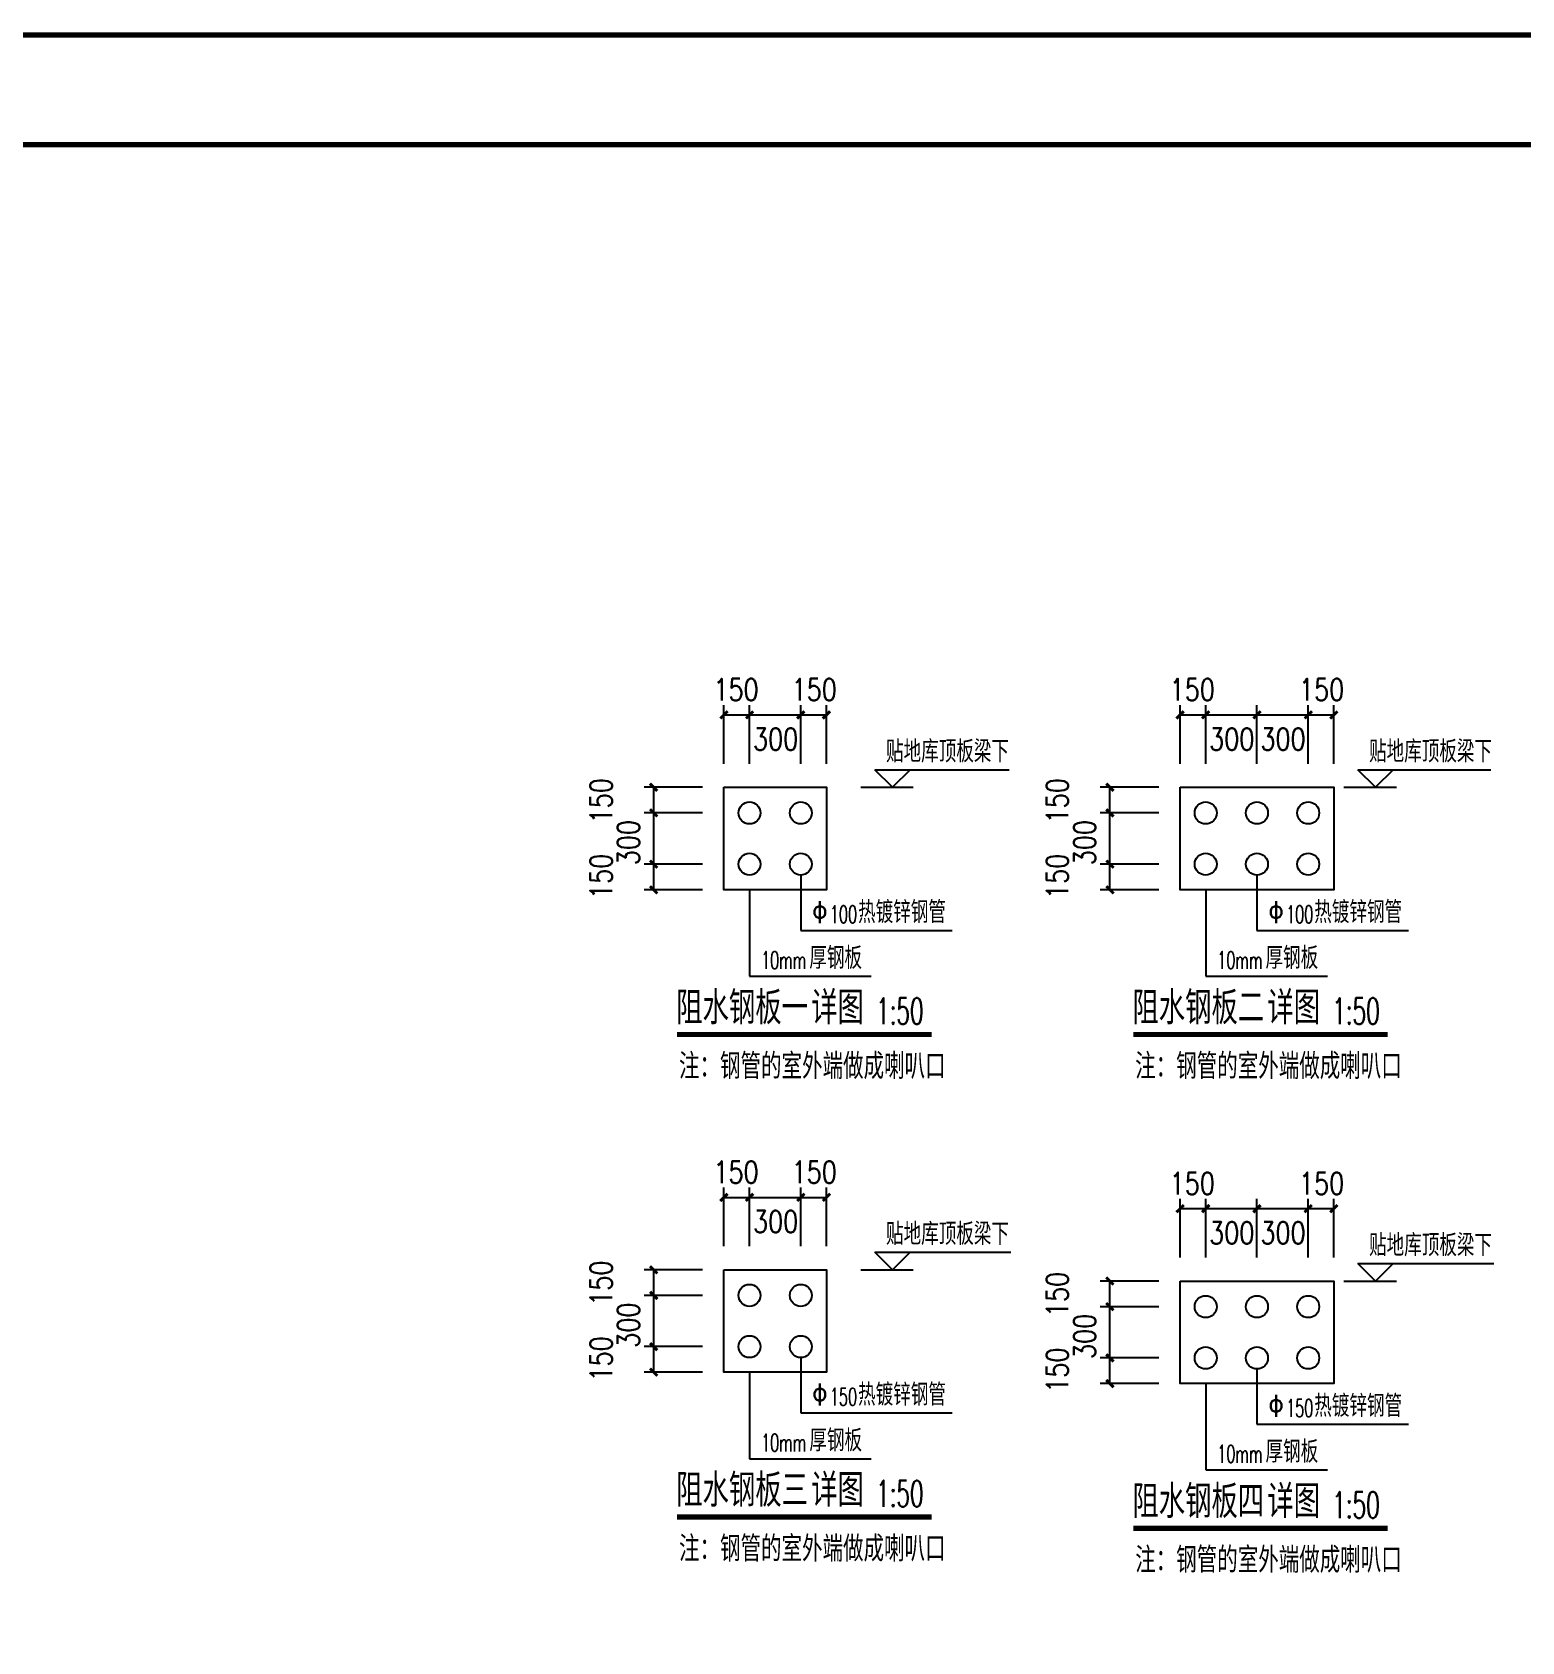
# Model space of a CAD drawing. Extents: x -1396510 to 1250330, y -1892470 to 1623980.
# Drawn here: x -313924 to -293584, y -1279090 to -1257102 of the extents above; entities that cross this region are included whole.
import ezdxf
from ezdxf.enums import TextEntityAlignment as Align

# ---------------------------------------------------------------- set-up
doc = ezdxf.new("R2010")
doc.units = 0
doc.header["$LTSCALE"] = 1000
doc.header["$MEASUREMENT"] = 0
doc.layers.get('Defpoints').update_dxf_attribs({"color": 210})
for name, color, linetype in [('0-cxFrame', 155, 'Continuous'), ('TEL_DIM', 3, 'Continuous'), ('TEL_SYMB', 3, 'Continuous'), ('TEL_TEXT', 7, 'Continuous')]:
    doc.layers.add(name, color=color, linetype=linetype)
doc.layers.add('0-cxText', color=131, linetype='Continuous', lineweight=25)
doc.styles.add('_TEL_DIM', font='SIMPLEX', dxfattribs={"width": 0.8, "height": 3.5, "bigfont": 'HZTXT'})
doc.styles.add('cx_tuming', font='simhei.ttf')
doc.styles.add('cx_tuqian1', font='')
doc.styles.add('DIM_FONT_T3', font='SIMPLEX.shx', dxfattribs={"width": 0.8})
doc.styles.add('黑体', font='simhei.ttf', dxfattribs={"height": 12})
doc.styles.get('cx_tuqian1').set_extended_font_data('SimSun')
doc.dimstyles.new('DIMN$TCH&&100', dxfattribs={"dimtxt": 300, "dimasz": 100, "dimexe": 250, "dimexo": 300, "dimgap": 150, "dimtad": 1, "dimdec": 0, "dimzin": 0, "dimdsep": 46, "dimtxsty": 'DIM_FONT_T3', "dimblk": 'ARCHTICK', "dimcen": 0.09, "dimclrt": 7, "dimazin": 2, "dimtfac": 1, "dimtdec": 0, "dimtix": 1, "dimtmove": 2, "dimatfit": 3, "dimfxl": 0, "dimtolj": 1, "dimtzin": 0, "dimarcsym": 0})

# ---------------------------------------------------------------- blocks, each defined once
blk = doc.blocks.new('_ArchTick')
at = {"color": 0, "linetype": 'ByBlock', "const_width": 0.4}
blk.add_lwpolyline([(-0.5, -0.5), (0.5, 0.5)], dxfattribs=at)
blk = doc.blocks.new('*D450')
at = {"layer": 'Defpoints', "color": 0, "transparency": 16777216}
for p in [(-299245, -1275212), (-299208, -1275212), (-299245, -1275562)]:
    blk.add_point(p, dxfattribs=at)
at = {"layer": 'TEL_DIM', "color": 0, "lineweight": -2, "transparency": 16777216}
for p, q in [((-299208, -1275562), (-299208, -1275212)), ((-298945, -1275212), (-298958, -1275212)), ((-298945, -1275562), (-298958, -1275562))]:
    blk.add_line(p, q, dxfattribs=at)
at = {"layer": 'TEL_DIM', "color": 0, "lineweight": -2, "transparency": 16777216, "xscale": 100, "yscale": 100, "zscale": 100}
for p, rotation in [((-299208, -1275212), 90), ((-299208, -1275562), 270)]:
    blk.add_blockref('_ArchTick', p, dxfattribs=dict(at, rotation=rotation))
at = {"layer": 'TEL_DIM', "color": 7, "transparency": 16777216, "insert": (-299926, -1275379), "char_height": 300, "attachment_point": 5, "rotation": 90, "style": 'DIM_FONT_T3'}
blk.add_mtext('\\A1;150', dxfattribs=at)
blk = doc.blocks.new('*D451')
at = {"layer": 'Defpoints', "color": 0, "transparency": 16777216}
for p in [(-296500, -1273135), (-296150, -1273135), (-296150, -1273173)]:
    blk.add_point(p, dxfattribs=at)
at = {"layer": 'TEL_DIM', "color": 0, "lineweight": -2, "transparency": 16777216}
for p, q in [((-296500, -1273173), (-296150, -1273173)), ((-296500, -1273435), (-296500, -1273423)), ((-296150, -1273435), (-296150, -1273423))]:
    blk.add_line(p, q, dxfattribs=at)
at = {"layer": 'TEL_DIM', "color": 0, "lineweight": -2, "transparency": 16777216, "xscale": 100, "yscale": 100, "zscale": 100, "rotation": 180}
blk.add_blockref('_ArchTick', (-296500, -1273173), dxfattribs=at)
at = {"layer": 'TEL_DIM', "color": 0, "lineweight": -2, "transparency": 16777216, "xscale": 100, "yscale": 100, "zscale": 100}
blk.add_blockref('_ArchTick', (-296150, -1273173), dxfattribs=at)
at = {"layer": 'TEL_DIM', "color": 7, "transparency": 16777216, "insert": (-296317, -1272828), "char_height": 300, "attachment_point": 5, "style": 'DIM_FONT_T3'}
blk.add_mtext('\\A1;150', dxfattribs=at)
blk = doc.blocks.new('*D452')
at = {"layer": 'Defpoints', "color": 0, "transparency": 16777216}
for p in [(-299245, -1274162), (-299208, -1274162), (-299245, -1274512)]:
    blk.add_point(p, dxfattribs=at)
at = {"layer": 'TEL_DIM', "color": 0, "lineweight": -2, "transparency": 16777216}
for p, q in [((-299208, -1274512), (-299208, -1274162)), ((-298945, -1274162), (-298958, -1274162)), ((-298945, -1274512), (-298958, -1274512))]:
    blk.add_line(p, q, dxfattribs=at)
at = {"layer": 'TEL_DIM', "color": 0, "lineweight": -2, "transparency": 16777216, "xscale": 100, "yscale": 100, "zscale": 100}
for p, rotation in [((-299208, -1274162), 90), ((-299208, -1274512), 270)]:
    blk.add_blockref('_ArchTick', p, dxfattribs=dict(at, rotation=rotation))
at = {"layer": 'TEL_DIM', "color": 7, "transparency": 16777216, "insert": (-299926, -1274345), "char_height": 300, "attachment_point": 5, "rotation": 90, "style": 'DIM_FONT_T3'}
blk.add_mtext('\\A1;150', dxfattribs=at)
blk = doc.blocks.new('*D453')
at = {"layer": 'Defpoints', "color": 0, "transparency": 16777216}
for p in [(-299245, -1274512), (-299208, -1274512), (-299245, -1275212)]:
    blk.add_point(p, dxfattribs=at)
at = {"layer": 'TEL_DIM', "color": 0, "lineweight": -2, "transparency": 16777216}
for p, q in [((-299208, -1275212), (-299208, -1274512)), ((-298945, -1274512), (-298958, -1274512)), ((-298945, -1275212), (-298958, -1275212))]:
    blk.add_line(p, q, dxfattribs=at)
at = {"layer": 'TEL_DIM', "color": 0, "lineweight": -2, "transparency": 16777216, "xscale": 100, "yscale": 100, "zscale": 100}
for p, rotation in [((-299208, -1274512), 90), ((-299208, -1275212), 270)]:
    blk.add_blockref('_ArchTick', p, dxfattribs=dict(at, rotation=rotation))
at = {"layer": 'TEL_DIM', "color": 7, "transparency": 16777216, "insert": (-299553, -1274918), "char_height": 300, "attachment_point": 5, "rotation": 90, "style": 'DIM_FONT_T3'}
blk.add_mtext('\\A1;300', dxfattribs=at)
blk = doc.blocks.new('*D454')
at = {"layer": 'Defpoints', "color": 0, "transparency": 16777216}
for p in [(-297900, -1273135), (-297200, -1273135), (-297200, -1273173)]:
    blk.add_point(p, dxfattribs=at)
at = {"layer": 'TEL_DIM', "color": 0, "lineweight": -2, "transparency": 16777216}
for p, q in [((-297900, -1273173), (-297200, -1273173)), ((-297900, -1273435), (-297900, -1273423)), ((-297200, -1273435), (-297200, -1273423))]:
    blk.add_line(p, q, dxfattribs=at)
at = {"layer": 'TEL_DIM', "color": 0, "lineweight": -2, "transparency": 16777216, "xscale": 100, "yscale": 100, "zscale": 100, "rotation": 180}
blk.add_blockref('_ArchTick', (-297900, -1273173), dxfattribs=at)
at = {"layer": 'TEL_DIM', "color": 0, "lineweight": -2, "transparency": 16777216, "xscale": 100, "yscale": 100, "zscale": 100}
blk.add_blockref('_ArchTick', (-297200, -1273173), dxfattribs=at)
at = {"layer": 'TEL_DIM', "color": 7, "transparency": 16777216, "insert": (-297544, -1273504), "char_height": 300, "attachment_point": 5, "style": 'DIM_FONT_T3'}
blk.add_mtext('\\A1;300', dxfattribs=at)
blk = doc.blocks.new('*D455')
at = {"layer": 'Defpoints', "color": 0, "transparency": 16777216}
for p in [(-298250, -1273135), (-297900, -1273135), (-297900, -1273173)]:
    blk.add_point(p, dxfattribs=at)
at = {"layer": 'TEL_DIM', "color": 0, "lineweight": -2, "transparency": 16777216}
for p, q in [((-298250, -1273173), (-297900, -1273173)), ((-298250, -1273435), (-298250, -1273423)), ((-297900, -1273435), (-297900, -1273423))]:
    blk.add_line(p, q, dxfattribs=at)
at = {"layer": 'TEL_DIM', "color": 0, "lineweight": -2, "transparency": 16777216, "xscale": 100, "yscale": 100, "zscale": 100, "rotation": 180}
blk.add_blockref('_ArchTick', (-298250, -1273173), dxfattribs=at)
at = {"layer": 'TEL_DIM', "color": 0, "lineweight": -2, "transparency": 16777216, "xscale": 100, "yscale": 100, "zscale": 100}
blk.add_blockref('_ArchTick', (-297900, -1273173), dxfattribs=at)
at = {"layer": 'TEL_DIM', "color": 7, "transparency": 16777216, "insert": (-298083, -1272828), "char_height": 300, "attachment_point": 5, "style": 'DIM_FONT_T3'}
blk.add_mtext('\\A1;150', dxfattribs=at)
blk = doc.blocks.new('*D456')
at = {"layer": 'Defpoints', "color": 0, "transparency": 16777216}
for p in [(-297200, -1273135), (-296500, -1273135), (-296500, -1273173)]:
    blk.add_point(p, dxfattribs=at)
at = {"layer": 'TEL_DIM', "color": 0, "lineweight": -2, "transparency": 16777216}
for p, q in [((-297200, -1273173), (-296500, -1273173)), ((-297200, -1273435), (-297200, -1273423)), ((-296500, -1273435), (-296500, -1273423))]:
    blk.add_line(p, q, dxfattribs=at)
at = {"layer": 'TEL_DIM', "color": 0, "lineweight": -2, "transparency": 16777216, "xscale": 100, "yscale": 100, "zscale": 100, "rotation": 180}
blk.add_blockref('_ArchTick', (-297200, -1273173), dxfattribs=at)
at = {"layer": 'TEL_DIM', "color": 0, "lineweight": -2, "transparency": 16777216, "xscale": 100, "yscale": 100, "zscale": 100}
blk.add_blockref('_ArchTick', (-296500, -1273173), dxfattribs=at)
at = {"layer": 'TEL_DIM', "color": 7, "transparency": 16777216, "insert": (-296844, -1273504), "char_height": 300, "attachment_point": 5, "style": 'DIM_FONT_T3'}
blk.add_mtext('\\A1;300', dxfattribs=at)
blk = doc.blocks.new('*D457')
at = {"layer": 'Defpoints', "color": 0, "transparency": 16777216}
for p in [(-299245, -1268467), (-299208, -1268467), (-299245, -1268817)]:
    blk.add_point(p, dxfattribs=at)
at = {"layer": 'TEL_DIM', "color": 0, "lineweight": -2, "transparency": 16777216}
for p, q in [((-299208, -1268817), (-299208, -1268467)), ((-298945, -1268467), (-298958, -1268467)), ((-298945, -1268817), (-298958, -1268817))]:
    blk.add_line(p, q, dxfattribs=at)
at = {"layer": 'TEL_DIM', "color": 0, "lineweight": -2, "transparency": 16777216, "xscale": 100, "yscale": 100, "zscale": 100}
for p, rotation in [((-299208, -1268467), 90), ((-299208, -1268817), 270)]:
    blk.add_blockref('_ArchTick', p, dxfattribs=dict(at, rotation=rotation))
at = {"layer": 'TEL_DIM', "color": 7, "transparency": 16777216, "insert": (-299926, -1268634), "char_height": 300, "attachment_point": 5, "rotation": 90, "style": 'DIM_FONT_T3'}
blk.add_mtext('\\A1;150', dxfattribs=at)
blk = doc.blocks.new('*D458')
at = {"layer": 'Defpoints', "color": 0, "transparency": 16777216}
for p in [(-296500, -1266391), (-296150, -1266391), (-296150, -1266428)]:
    blk.add_point(p, dxfattribs=at)
at = {"layer": 'TEL_DIM', "color": 0, "lineweight": -2, "transparency": 16777216}
for p, q in [((-296500, -1266428), (-296150, -1266428)), ((-296500, -1266691), (-296500, -1266678)), ((-296150, -1266691), (-296150, -1266678))]:
    blk.add_line(p, q, dxfattribs=at)
at = {"layer": 'TEL_DIM', "color": 0, "lineweight": -2, "transparency": 16777216, "xscale": 100, "yscale": 100, "zscale": 100, "rotation": 180}
blk.add_blockref('_ArchTick', (-296500, -1266428), dxfattribs=at)
at = {"layer": 'TEL_DIM', "color": 0, "lineweight": -2, "transparency": 16777216, "xscale": 100, "yscale": 100, "zscale": 100}
blk.add_blockref('_ArchTick', (-296150, -1266428), dxfattribs=at)
at = {"layer": 'TEL_DIM', "color": 7, "transparency": 16777216, "insert": (-296317, -1266083), "char_height": 300, "attachment_point": 5, "style": 'DIM_FONT_T3'}
blk.add_mtext('\\A1;150', dxfattribs=at)
blk = doc.blocks.new('*D459')
at = {"layer": 'Defpoints', "color": 0, "transparency": 16777216}
for p in [(-299245, -1267417), (-299208, -1267417), (-299245, -1267767)]:
    blk.add_point(p, dxfattribs=at)
at = {"layer": 'TEL_DIM', "color": 0, "lineweight": -2, "transparency": 16777216}
for p, q in [((-299208, -1267767), (-299208, -1267417)), ((-298945, -1267417), (-298958, -1267417)), ((-298945, -1267767), (-298958, -1267767))]:
    blk.add_line(p, q, dxfattribs=at)
at = {"layer": 'TEL_DIM', "color": 0, "lineweight": -2, "transparency": 16777216, "xscale": 100, "yscale": 100, "zscale": 100}
for p, rotation in [((-299208, -1267417), 90), ((-299208, -1267767), 270)]:
    blk.add_blockref('_ArchTick', p, dxfattribs=dict(at, rotation=rotation))
at = {"layer": 'TEL_DIM', "color": 7, "transparency": 16777216, "insert": (-299926, -1267601), "char_height": 300, "attachment_point": 5, "rotation": 90, "style": 'DIM_FONT_T3'}
blk.add_mtext('\\A1;150', dxfattribs=at)
blk = doc.blocks.new('*D460')
at = {"layer": 'Defpoints', "color": 0, "transparency": 16777216}
for p in [(-299245, -1267767), (-299208, -1267767), (-299245, -1268467)]:
    blk.add_point(p, dxfattribs=at)
at = {"layer": 'TEL_DIM', "color": 0, "lineweight": -2, "transparency": 16777216}
for p, q in [((-299208, -1268467), (-299208, -1267767)), ((-298945, -1267767), (-298958, -1267767)), ((-298945, -1268467), (-298958, -1268467))]:
    blk.add_line(p, q, dxfattribs=at)
at = {"layer": 'TEL_DIM', "color": 0, "lineweight": -2, "transparency": 16777216, "xscale": 100, "yscale": 100, "zscale": 100}
for p, rotation in [((-299208, -1267767), 90), ((-299208, -1268467), 270)]:
    blk.add_blockref('_ArchTick', p, dxfattribs=dict(at, rotation=rotation))
at = {"layer": 'TEL_DIM', "color": 7, "transparency": 16777216, "insert": (-299553, -1268173), "char_height": 300, "attachment_point": 5, "rotation": 90, "style": 'DIM_FONT_T3'}
blk.add_mtext('\\A1;300', dxfattribs=at)
blk = doc.blocks.new('*D461')
at = {"layer": 'Defpoints', "color": 0, "transparency": 16777216}
for p in [(-297900, -1266391), (-297200, -1266391), (-297200, -1266428)]:
    blk.add_point(p, dxfattribs=at)
at = {"layer": 'TEL_DIM', "color": 0, "lineweight": -2, "transparency": 16777216}
for p, q in [((-297900, -1266428), (-297200, -1266428)), ((-297900, -1266691), (-297900, -1266678)), ((-297200, -1266691), (-297200, -1266678))]:
    blk.add_line(p, q, dxfattribs=at)
at = {"layer": 'TEL_DIM', "color": 0, "lineweight": -2, "transparency": 16777216, "xscale": 100, "yscale": 100, "zscale": 100, "rotation": 180}
blk.add_blockref('_ArchTick', (-297900, -1266428), dxfattribs=at)
at = {"layer": 'TEL_DIM', "color": 0, "lineweight": -2, "transparency": 16777216, "xscale": 100, "yscale": 100, "zscale": 100}
blk.add_blockref('_ArchTick', (-297200, -1266428), dxfattribs=at)
at = {"layer": 'TEL_DIM', "color": 7, "transparency": 16777216, "insert": (-297544, -1266759), "char_height": 300, "attachment_point": 5, "style": 'DIM_FONT_T3'}
blk.add_mtext('\\A1;300', dxfattribs=at)
blk = doc.blocks.new('*D462')
at = {"layer": 'Defpoints', "color": 0, "transparency": 16777216}
for p in [(-298250, -1266391), (-297900, -1266391), (-297900, -1266428)]:
    blk.add_point(p, dxfattribs=at)
at = {"layer": 'TEL_DIM', "color": 0, "lineweight": -2, "transparency": 16777216}
for p, q in [((-298250, -1266428), (-297900, -1266428)), ((-298250, -1266691), (-298250, -1266678)), ((-297900, -1266691), (-297900, -1266678))]:
    blk.add_line(p, q, dxfattribs=at)
at = {"layer": 'TEL_DIM', "color": 0, "lineweight": -2, "transparency": 16777216, "xscale": 100, "yscale": 100, "zscale": 100, "rotation": 180}
blk.add_blockref('_ArchTick', (-298250, -1266428), dxfattribs=at)
at = {"layer": 'TEL_DIM', "color": 0, "lineweight": -2, "transparency": 16777216, "xscale": 100, "yscale": 100, "zscale": 100}
blk.add_blockref('_ArchTick', (-297900, -1266428), dxfattribs=at)
at = {"layer": 'TEL_DIM', "color": 7, "transparency": 16777216, "insert": (-298083, -1266083), "char_height": 300, "attachment_point": 5, "style": 'DIM_FONT_T3'}
blk.add_mtext('\\A1;150', dxfattribs=at)
blk = doc.blocks.new('*D463')
at = {"layer": 'Defpoints', "color": 0, "transparency": 16777216}
for p in [(-297200, -1266391), (-296500, -1266391), (-296500, -1266428)]:
    blk.add_point(p, dxfattribs=at)
at = {"layer": 'TEL_DIM', "color": 0, "lineweight": -2, "transparency": 16777216}
for p, q in [((-297200, -1266428), (-296500, -1266428)), ((-297200, -1266691), (-297200, -1266678)), ((-296500, -1266691), (-296500, -1266678))]:
    blk.add_line(p, q, dxfattribs=at)
at = {"layer": 'TEL_DIM', "color": 0, "lineweight": -2, "transparency": 16777216, "xscale": 100, "yscale": 100, "zscale": 100, "rotation": 180}
blk.add_blockref('_ArchTick', (-297200, -1266428), dxfattribs=at)
at = {"layer": 'TEL_DIM', "color": 0, "lineweight": -2, "transparency": 16777216, "xscale": 100, "yscale": 100, "zscale": 100}
blk.add_blockref('_ArchTick', (-296500, -1266428), dxfattribs=at)
at = {"layer": 'TEL_DIM', "color": 7, "transparency": 16777216, "insert": (-296844, -1266759), "char_height": 300, "attachment_point": 5, "style": 'DIM_FONT_T3'}
blk.add_mtext('\\A1;300', dxfattribs=at)
blk = doc.blocks.new('*D464')
at = {"layer": 'Defpoints', "color": 0, "transparency": 16777216}
for p in [(-305475, -1275058), (-305438, -1275058), (-305475, -1275408)]:
    blk.add_point(p, dxfattribs=at)
at = {"layer": 'TEL_DIM', "color": 0, "lineweight": -2, "transparency": 16777216}
for p, q in [((-305438, -1275408), (-305438, -1275058)), ((-305175, -1275058), (-305188, -1275058)), ((-305175, -1275408), (-305188, -1275408))]:
    blk.add_line(p, q, dxfattribs=at)
at = {"layer": 'TEL_DIM', "color": 0, "lineweight": -2, "transparency": 16777216, "xscale": 100, "yscale": 100, "zscale": 100}
for p, rotation in [((-305438, -1275058), 90), ((-305438, -1275408), 270)]:
    blk.add_blockref('_ArchTick', p, dxfattribs=dict(at, rotation=rotation))
at = {"layer": 'TEL_DIM', "color": 7, "transparency": 16777216, "insert": (-306156, -1275225), "char_height": 300, "attachment_point": 5, "rotation": 90, "style": 'DIM_FONT_T3'}
blk.add_mtext('\\A1;150', dxfattribs=at)
blk = doc.blocks.new('*D465')
at = {"layer": 'Defpoints', "color": 0, "transparency": 16777216}
for p in [(-303429, -1272982), (-303079, -1272982), (-303079, -1273019)]:
    blk.add_point(p, dxfattribs=at)
at = {"layer": 'TEL_DIM', "color": 0, "lineweight": -2, "transparency": 16777216}
for p, q in [((-303429, -1273019), (-303079, -1273019)), ((-303429, -1273282), (-303429, -1273269)), ((-303079, -1273282), (-303079, -1273269))]:
    blk.add_line(p, q, dxfattribs=at)
at = {"layer": 'TEL_DIM', "color": 0, "lineweight": -2, "transparency": 16777216, "xscale": 100, "yscale": 100, "zscale": 100, "rotation": 180}
blk.add_blockref('_ArchTick', (-303429, -1273019), dxfattribs=at)
at = {"layer": 'TEL_DIM', "color": 0, "lineweight": -2, "transparency": 16777216, "xscale": 100, "yscale": 100, "zscale": 100}
blk.add_blockref('_ArchTick', (-303079, -1273019), dxfattribs=at)
at = {"layer": 'TEL_DIM', "color": 7, "transparency": 16777216, "insert": (-303246, -1272674), "char_height": 300, "attachment_point": 5, "style": 'DIM_FONT_T3'}
blk.add_mtext('\\A1;150', dxfattribs=at)
blk = doc.blocks.new('*D466')
at = {"layer": 'Defpoints', "color": 0, "transparency": 16777216}
for p in [(-305475, -1274008), (-305438, -1274008), (-305475, -1274358)]:
    blk.add_point(p, dxfattribs=at)
at = {"layer": 'TEL_DIM', "color": 0, "lineweight": -2, "transparency": 16777216}
for p, q in [((-305438, -1274358), (-305438, -1274008)), ((-305175, -1274008), (-305188, -1274008)), ((-305175, -1274358), (-305188, -1274358))]:
    blk.add_line(p, q, dxfattribs=at)
at = {"layer": 'TEL_DIM', "color": 0, "lineweight": -2, "transparency": 16777216, "xscale": 100, "yscale": 100, "zscale": 100}
for p, rotation in [((-305438, -1274008), 90), ((-305438, -1274358), 270)]:
    blk.add_blockref('_ArchTick', p, dxfattribs=dict(at, rotation=rotation))
at = {"layer": 'TEL_DIM', "color": 7, "transparency": 16777216, "insert": (-306156, -1274191), "char_height": 300, "attachment_point": 5, "rotation": 90, "style": 'DIM_FONT_T3'}
blk.add_mtext('\\A1;150', dxfattribs=at)
blk = doc.blocks.new('*D467')
at = {"layer": 'Defpoints', "color": 0, "transparency": 16777216}
for p in [(-305475, -1274358), (-305438, -1274358), (-305475, -1275058)]:
    blk.add_point(p, dxfattribs=at)
at = {"layer": 'TEL_DIM', "color": 0, "lineweight": -2, "transparency": 16777216}
for p, q in [((-305438, -1275058), (-305438, -1274358)), ((-305175, -1274358), (-305188, -1274358)), ((-305175, -1275058), (-305188, -1275058))]:
    blk.add_line(p, q, dxfattribs=at)
at = {"layer": 'TEL_DIM', "color": 0, "lineweight": -2, "transparency": 16777216, "xscale": 100, "yscale": 100, "zscale": 100}
for p, rotation in [((-305438, -1274358), 90), ((-305438, -1275058), 270)]:
    blk.add_blockref('_ArchTick', p, dxfattribs=dict(at, rotation=rotation))
at = {"layer": 'TEL_DIM', "color": 7, "transparency": 16777216, "insert": (-305783, -1274764), "char_height": 300, "attachment_point": 5, "rotation": 90, "style": 'DIM_FONT_T3'}
blk.add_mtext('\\A1;300', dxfattribs=at)
blk = doc.blocks.new('*D468')
at = {"layer": 'Defpoints', "color": 0, "transparency": 16777216}
for p in [(-304129, -1272982), (-303429, -1272982), (-303429, -1273019)]:
    blk.add_point(p, dxfattribs=at)
at = {"layer": 'TEL_DIM', "color": 0, "lineweight": -2, "transparency": 16777216}
for p, q in [((-304129, -1273019), (-303429, -1273019)), ((-304129, -1273282), (-304129, -1273269)), ((-303429, -1273282), (-303429, -1273269))]:
    blk.add_line(p, q, dxfattribs=at)
at = {"layer": 'TEL_DIM', "color": 0, "lineweight": -2, "transparency": 16777216, "xscale": 100, "yscale": 100, "zscale": 100, "rotation": 180}
blk.add_blockref('_ArchTick', (-304129, -1273019), dxfattribs=at)
at = {"layer": 'TEL_DIM', "color": 0, "lineweight": -2, "transparency": 16777216, "xscale": 100, "yscale": 100, "zscale": 100}
blk.add_blockref('_ArchTick', (-303429, -1273019), dxfattribs=at)
at = {"layer": 'TEL_DIM', "color": 7, "transparency": 16777216, "insert": (-303773, -1273350), "char_height": 300, "attachment_point": 5, "style": 'DIM_FONT_T3'}
blk.add_mtext('\\A1;300', dxfattribs=at)
blk = doc.blocks.new('*D469')
at = {"layer": 'Defpoints', "color": 0, "transparency": 16777216}
for p in [(-304479, -1272982), (-304129, -1272982), (-304129, -1273019)]:
    blk.add_point(p, dxfattribs=at)
at = {"layer": 'TEL_DIM', "color": 0, "lineweight": -2, "transparency": 16777216}
for p, q in [((-304479, -1273019), (-304129, -1273019)), ((-304479, -1273282), (-304479, -1273269)), ((-304129, -1273282), (-304129, -1273269))]:
    blk.add_line(p, q, dxfattribs=at)
at = {"layer": 'TEL_DIM', "color": 0, "lineweight": -2, "transparency": 16777216, "xscale": 100, "yscale": 100, "zscale": 100, "rotation": 180}
blk.add_blockref('_ArchTick', (-304479, -1273019), dxfattribs=at)
at = {"layer": 'TEL_DIM', "color": 0, "lineweight": -2, "transparency": 16777216, "xscale": 100, "yscale": 100, "zscale": 100}
blk.add_blockref('_ArchTick', (-304129, -1273019), dxfattribs=at)
at = {"layer": 'TEL_DIM', "color": 7, "transparency": 16777216, "insert": (-304313, -1272674), "char_height": 300, "attachment_point": 5, "style": 'DIM_FONT_T3'}
blk.add_mtext('\\A1;150', dxfattribs=at)
blk = doc.blocks.new('*D470')
at = {"layer": 'Defpoints', "color": 0, "transparency": 16777216}
for p in [(-305475, -1268467), (-305438, -1268467), (-305475, -1268817)]:
    blk.add_point(p, dxfattribs=at)
at = {"layer": 'TEL_DIM', "color": 0, "lineweight": -2, "transparency": 16777216}
for p, q in [((-305438, -1268817), (-305438, -1268467)), ((-305175, -1268467), (-305188, -1268467)), ((-305175, -1268817), (-305188, -1268817))]:
    blk.add_line(p, q, dxfattribs=at)
at = {"layer": 'TEL_DIM', "color": 0, "lineweight": -2, "transparency": 16777216, "xscale": 100, "yscale": 100, "zscale": 100}
for p, rotation in [((-305438, -1268467), 90), ((-305438, -1268817), 270)]:
    blk.add_blockref('_ArchTick', p, dxfattribs=dict(at, rotation=rotation))
at = {"layer": 'TEL_DIM', "color": 7, "transparency": 16777216, "insert": (-306156, -1268634), "char_height": 300, "attachment_point": 5, "rotation": 90, "style": 'DIM_FONT_T3'}
blk.add_mtext('\\A1;150', dxfattribs=at)
blk = doc.blocks.new('*D471')
at = {"layer": 'Defpoints', "color": 0, "transparency": 16777216}
for p in [(-303429, -1266391), (-303079, -1266391), (-303079, -1266428)]:
    blk.add_point(p, dxfattribs=at)
at = {"layer": 'TEL_DIM', "color": 0, "lineweight": -2, "transparency": 16777216}
for p, q in [((-303429, -1266428), (-303079, -1266428)), ((-303429, -1266691), (-303429, -1266678)), ((-303079, -1266691), (-303079, -1266678))]:
    blk.add_line(p, q, dxfattribs=at)
at = {"layer": 'TEL_DIM', "color": 0, "lineweight": -2, "transparency": 16777216, "xscale": 100, "yscale": 100, "zscale": 100, "rotation": 180}
blk.add_blockref('_ArchTick', (-303429, -1266428), dxfattribs=at)
at = {"layer": 'TEL_DIM', "color": 0, "lineweight": -2, "transparency": 16777216, "xscale": 100, "yscale": 100, "zscale": 100}
blk.add_blockref('_ArchTick', (-303079, -1266428), dxfattribs=at)
at = {"layer": 'TEL_DIM', "color": 7, "transparency": 16777216, "insert": (-303246, -1266083), "char_height": 300, "attachment_point": 5, "style": 'DIM_FONT_T3'}
blk.add_mtext('\\A1;150', dxfattribs=at)
blk = doc.blocks.new('*D472')
at = {"layer": 'Defpoints', "color": 0, "transparency": 16777216}
for p in [(-305475, -1267417), (-305438, -1267417), (-305475, -1267767)]:
    blk.add_point(p, dxfattribs=at)
at = {"layer": 'TEL_DIM', "color": 0, "lineweight": -2, "transparency": 16777216}
for p, q in [((-305438, -1267767), (-305438, -1267417)), ((-305175, -1267417), (-305188, -1267417)), ((-305175, -1267767), (-305188, -1267767))]:
    blk.add_line(p, q, dxfattribs=at)
at = {"layer": 'TEL_DIM', "color": 0, "lineweight": -2, "transparency": 16777216, "xscale": 100, "yscale": 100, "zscale": 100}
for p, rotation in [((-305438, -1267417), 90), ((-305438, -1267767), 270)]:
    blk.add_blockref('_ArchTick', p, dxfattribs=dict(at, rotation=rotation))
at = {"layer": 'TEL_DIM', "color": 7, "transparency": 16777216, "insert": (-306156, -1267601), "char_height": 300, "attachment_point": 5, "rotation": 90, "style": 'DIM_FONT_T3'}
blk.add_mtext('\\A1;150', dxfattribs=at)
blk = doc.blocks.new('*D473')
at = {"layer": 'Defpoints', "color": 0, "transparency": 16777216}
for p in [(-305475, -1267767), (-305438, -1267767), (-305475, -1268467)]:
    blk.add_point(p, dxfattribs=at)
at = {"layer": 'TEL_DIM', "color": 0, "lineweight": -2, "transparency": 16777216}
for p, q in [((-305438, -1268467), (-305438, -1267767)), ((-305175, -1267767), (-305188, -1267767)), ((-305175, -1268467), (-305188, -1268467))]:
    blk.add_line(p, q, dxfattribs=at)
at = {"layer": 'TEL_DIM', "color": 0, "lineweight": -2, "transparency": 16777216, "xscale": 100, "yscale": 100, "zscale": 100}
for p, rotation in [((-305438, -1267767), 90), ((-305438, -1268467), 270)]:
    blk.add_blockref('_ArchTick', p, dxfattribs=dict(at, rotation=rotation))
at = {"layer": 'TEL_DIM', "color": 7, "transparency": 16777216, "insert": (-305783, -1268173), "char_height": 300, "attachment_point": 5, "rotation": 90, "style": 'DIM_FONT_T3'}
blk.add_mtext('\\A1;300', dxfattribs=at)
blk = doc.blocks.new('*D474')
at = {"layer": 'Defpoints', "color": 0, "transparency": 16777216}
for p in [(-304129, -1266391), (-303429, -1266391), (-303429, -1266428)]:
    blk.add_point(p, dxfattribs=at)
at = {"layer": 'TEL_DIM', "color": 0, "lineweight": -2, "transparency": 16777216}
for p, q in [((-304129, -1266428), (-303429, -1266428)), ((-304129, -1266691), (-304129, -1266678)), ((-303429, -1266691), (-303429, -1266678))]:
    blk.add_line(p, q, dxfattribs=at)
at = {"layer": 'TEL_DIM', "color": 0, "lineweight": -2, "transparency": 16777216, "xscale": 100, "yscale": 100, "zscale": 100, "rotation": 180}
blk.add_blockref('_ArchTick', (-304129, -1266428), dxfattribs=at)
at = {"layer": 'TEL_DIM', "color": 0, "lineweight": -2, "transparency": 16777216, "xscale": 100, "yscale": 100, "zscale": 100}
blk.add_blockref('_ArchTick', (-303429, -1266428), dxfattribs=at)
at = {"layer": 'TEL_DIM', "color": 7, "transparency": 16777216, "insert": (-303773, -1266759), "char_height": 300, "attachment_point": 5, "style": 'DIM_FONT_T3'}
blk.add_mtext('\\A1;300', dxfattribs=at)
blk = doc.blocks.new('*D475')
at = {"layer": 'Defpoints', "color": 0, "transparency": 16777216}
for p in [(-304479, -1266391), (-304129, -1266391), (-304129, -1266428)]:
    blk.add_point(p, dxfattribs=at)
at = {"layer": 'TEL_DIM', "color": 0, "lineweight": -2, "transparency": 16777216}
for p, q in [((-304479, -1266428), (-304129, -1266428)), ((-304479, -1266691), (-304479, -1266678)), ((-304129, -1266691), (-304129, -1266678))]:
    blk.add_line(p, q, dxfattribs=at)
at = {"layer": 'TEL_DIM', "color": 0, "lineweight": -2, "transparency": 16777216, "xscale": 100, "yscale": 100, "zscale": 100, "rotation": 180}
blk.add_blockref('_ArchTick', (-304479, -1266428), dxfattribs=at)
at = {"layer": 'TEL_DIM', "color": 0, "lineweight": -2, "transparency": 16777216, "xscale": 100, "yscale": 100, "zscale": 100}
blk.add_blockref('_ArchTick', (-304129, -1266428), dxfattribs=at)
at = {"layer": 'TEL_DIM', "color": 7, "transparency": 16777216, "insert": (-304313, -1266083), "char_height": 300, "attachment_point": 5, "style": 'DIM_FONT_T3'}
blk.add_mtext('\\A1;150', dxfattribs=at)
blk = doc.blocks.new('TK22.A0+2 L(Dragon)')
at = {"layer": '0-cxFrame', "color": 7, "const_width": 0.5}
blk.add_lwpolyline([(0, 0), (-1783, 0), (-1783, 841), (0, 841)], close=True, dxfattribs=at)
at = {"layer": '0-cxFrame', "const_width": 0.5}
blk.add_lwpolyline([(-80, 10), (-1763, 10), (-1763, 831), (-80, 831)], close=True, dxfattribs=at)
at = {"style": '黑体', "flags": 4}
blk.add_attdef('图幅', text='', height=3.3, dxfattribs=at).set_placement((-40, 3), align=Align.RIGHT)
at = {"layer": '0-cxText', "flags": 4}
for tag, height, style, p in [('建设单位', 3.5, 'cx_tuming', (-45, 240)), ('项目名称', 3.5, 'cx_tuming', (-45, 210)), ('子项名称', 3.5, 'cx_tuming', (-45, 180)), ('工程编号', 3.3, 'cx_tuqian1', (-35, 165)), ('图名1', 3.5, 'cx_tuming', (-45, 87)), ('图名2', 3.5, 'cx_tuming', (-45, 79)), ('图名3', 3.5, 'cx_tuming', (-45, 71)), ('出图日期', 3.3, 'cx_tuqian1', (-39, 60)), ('专业', 3.3, 'cx_tuqian1', (-55, 52)), ('图号', 3.3, 'cx_tuqian1', (-55, 44)), ('版次', 3.3, 'cx_tuqian1', (-20, 44))]:
    blk.add_attdef(tag, text='', height=height, dxfattribs=dict(at, style=style)).set_placement(p, align=Align.MIDDLE)
at = {"layer": 'Defpoints', "color": 6, "flags": 4}
for tag, height, style, p in [('tufu', 3.3, '黑体', (-12, 12)), ('dwfname', 4, 'cx_tuqian1', (-80, 3))]:
    blk.add_attdef(tag, text='', height=height, dxfattribs=dict(at, style=style)).set_placement(p, align=Align.RIGHT)

msp = doc.modelspace()

# ---------------------------------------------------------------- linework, layer by layer
at = {"layer": 'TEL_DIM'}
for p, q in [((-304479.4, -1267095.5), (-304479.4, -1266295.5)), ((-304129.4, -1267095.5), (-304129.4, -1266295.5)), ((-304129.4, -1267095.5), (-304129.4, -1266295.5)), ((-303429.4, -1267095.5), (-303429.4, -1266295.5)), ((-303429.4, -1267095.5), (-303429.4, -1266295.5)), ((-303429.4, -1267095.5), (-303429.4, -1266295.5)), ((-303429.4, -1267095.5), (-303429.4, -1266295.5)), ((-303079.4, -1267095.5), (-303079.4, -1266295.5)), ((-298250, -1267095.5), (-298250, -1266295.5)), ((-297900, -1267095.5), (-297900, -1266295.5)), ((-297900, -1267095.5), (-297900, -1266295.5)), ((-297200, -1267095.5), (-297200, -1266295.5)), ((-297200, -1267095.5), (-297200, -1266295.5)), ((-297200, -1267095.5), (-297200, -1266295.5)), ((-297200, -1267095.5), (-297200, -1266295.5)), ((-296500, -1267095.5), (-296500, -1266295.5)), ((-296500, -1267095.5), (-296500, -1266295.5)), ((-296500, -1267095.5), (-296500, -1266295.5)), ((-296500, -1267095.5), (-296500, -1266295.5)), ((-296150, -1267095.5), (-296150, -1266295.5)), ((-304770.1, -1267417.4), (-305570.1, -1267417.4)), ((-298540.7, -1267417.4), (-299340.7, -1267417.4)), ((-304770.1, -1267767.4), (-305570.1, -1267767.4)), ((-304770.1, -1267767.4), (-305570.1, -1267767.4)), ((-304770.1, -1267767.4), (-305570.1, -1267767.4)), ((-298540.7, -1267767.4), (-299340.7, -1267767.4)), ((-298540.7, -1267767.4), (-299340.7, -1267767.4)), ((-298540.7, -1267767.4), (-299340.7, -1267767.4)), ((-304770.1, -1268467.4), (-305570.1, -1268467.4)), ((-298540.7, -1268467.4), (-299340.7, -1268467.4)), ((-304770.1, -1268817.4), (-305570.1, -1268817.4)), ((-298540.7, -1268817.4), (-299340.7, -1268817.4)), ((-304479.4, -1273686.2), (-304479.4, -1272886.2)), ((-304129.4, -1273686.2), (-304129.4, -1272886.2)), ((-304129.4, -1273686.2), (-304129.4, -1272886.2)), ((-303429.4, -1273686.2), (-303429.4, -1272886.2)), ((-303429.4, -1273686.2), (-303429.4, -1272886.2)), ((-303429.4, -1273686.2), (-303429.4, -1272886.2)), ((-303429.4, -1273686.2), (-303429.4, -1272886.2)), ((-303079.4, -1273686.2), (-303079.4, -1272886.2)), ((-298250, -1273840), (-298250, -1273040)), ((-297900, -1273840), (-297900, -1273040)), ((-297900, -1273840), (-297900, -1273040)), ((-297200, -1273840), (-297200, -1273040)), ((-297200, -1273840), (-297200, -1273040)), ((-297200, -1273840), (-297200, -1273040)), ((-297200, -1273840), (-297200, -1273040)), ((-296500, -1273840), (-296500, -1273040)), ((-296500, -1273840), (-296500, -1273040)), ((-296500, -1273840), (-296500, -1273040)), ((-296500, -1273840), (-296500, -1273040)), ((-296150, -1273840), (-296150, -1273040)), ((-304770.1, -1274008.1), (-305570.1, -1274008.1)), ((-298540.7, -1274161.9), (-299340.7, -1274161.9)), ((-304770.1, -1274358.1), (-305570.1, -1274358.1)), ((-304770.1, -1274358.1), (-305570.1, -1274358.1)), ((-304770.1, -1274358.1), (-305570.1, -1274358.1)), ((-298540.7, -1274511.9), (-299340.7, -1274511.9)), ((-298540.7, -1274511.9), (-299340.7, -1274511.9)), ((-298540.7, -1274511.9), (-299340.7, -1274511.9)), ((-304770.1, -1275058.1), (-305570.1, -1275058.1)), ((-298540.7, -1275211.9), (-299340.7, -1275211.9)), ((-304770.1, -1275408.1), (-305570.1, -1275408.1)), ((-298540.7, -1275561.9), (-299340.7, -1275561.9))]:
    msp.add_line(p, q, dxfattribs=at)
at = {"layer": 'TEL_SYMB', "const_width": 70}
for points in [[(-305119.9, -1270794.6), (-301642.8, -1270794.6)], [(-298890.5, -1270794.6), (-295413.3, -1270794.6)], [(-305119.9, -1277385.3), (-301642.8, -1277385.3)], [(-298890.5, -1277539.1), (-295413.3, -1277539.1)]]:
    msp.add_lwpolyline(points, dxfattribs=at)
at = {"layer": 'TEL_TEXT', "color": 3, "linetype": 'ByBlock'}
for p, q in [((-302176.7, -1267417.4), (-302416.7, -1267177.4)), ((-302416.7, -1267177.4), (-300584.9, -1267177.4)), ((-301936.7, -1267177.4), (-302176.7, -1267417.4)), ((-295581, -1267417.4), (-295821, -1267177.4)), ((-295821, -1267177.4), (-294007, -1267177.4)), ((-295341, -1267177.4), (-295581, -1267417.4)), ((-302610.8, -1267417.4), (-301892.6, -1267417.4)), ((-296015.1, -1267417.4), (-295296.9, -1267417.4)), ((-303429.4, -1268617.4), (-303429.4, -1269372.8)), ((-297200, -1268617.4), (-297200, -1269372.8)), ((-304129.4, -1268817.4), (-304129.4, -1269998.4)), ((-297900, -1268817.4), (-297900, -1269998.4)), ((-303429.4, -1269372.8), (-301362, -1269372.8)), ((-297200, -1269372.8), (-295132.6, -1269372.8)), ((-304129.4, -1269998.4), (-302466, -1269998.4)), ((-297900, -1269998.4), (-296236.6, -1269998.4)), ((-302176.7, -1274008.1), (-302416.7, -1273768.1)), ((-302416.7, -1273768.1), (-300558.9, -1273768.1)), ((-301936.7, -1273768.1), (-302176.7, -1274008.1)), ((-295581, -1274161.9), (-295821, -1273921.9)), ((-295821, -1273921.9), (-293966.3, -1273921.9)), ((-295341, -1273921.9), (-295581, -1274161.9)), ((-302610.8, -1274008.1), (-301892.6, -1274008.1)), ((-296015.1, -1274161.9), (-295296.9, -1274161.9)), ((-303429.4, -1275208.1), (-303429.4, -1275963.5)), ((-304129.4, -1275408.1), (-304129.4, -1276589.1)), ((-297200, -1275361.9), (-297200, -1276117.3)), ((-297900, -1275561.9), (-297900, -1276742.9)), ((-303429.4, -1275963.5), (-301362, -1275963.5)), ((-297200, -1276117.3), (-295132.6, -1276117.3)), ((-304129.4, -1276589.1), (-302466, -1276589.1)), ((-297900, -1276742.9), (-296236.6, -1276742.9))]:
    msp.add_line(p, q, dxfattribs=at)
for points in [[(-304479.4, -1267417.4), (-303079.4, -1267417.4), (-303079.4, -1268817.4), (-304479.4, -1268817.4)], [(-298250, -1267417.4), (-296150, -1267417.4), (-296150, -1268817.4), (-298250, -1268817.4)], [(-304479.4, -1274008.1), (-303079.4, -1274008.1), (-303079.4, -1275408.1), (-304479.4, -1275408.1)], [(-298250, -1274161.9), (-296150, -1274161.9), (-296150, -1275561.9), (-298250, -1275561.9)]]:
    msp.add_lwpolyline(points, close=True, dxfattribs=at)
for centre in [(-304129.4, -1267767.4), (-303429.4, -1267767.4), (-297900, -1267767.4), (-297200, -1267767.4), (-296500, -1267767.4), (-304129.4, -1268467.4), (-303429.4, -1268467.4), (-297900, -1268467.4), (-297200, -1268467.4), (-296500, -1268467.4), (-304129.4, -1274358.1), (-303429.4, -1274358.1), (-297900, -1274511.9), (-297200, -1274511.9), (-296500, -1274511.9), (-304129.4, -1275058.1), (-303429.4, -1275058.1), (-297900, -1275211.9), (-297200, -1275211.9), (-296500, -1275211.9)]:
    msp.add_circle(centre, 150, dxfattribs=at)

# ---------------------------------------------------------------- block references
at = {"layer": '0-cxFrame', "xscale": 150, "yscale": 150, "zscale": 150}
msp.add_blockref('TK22.A0+2 L(Dragon)', (-76103.8, -1383290), dxfattribs=at)

# ---------------------------------------------------------------- texts
at = {"layer": 'TEL_SYMB', "color": 7, "style": '_TEL_DIM'}
for s, height, width, p in [('阻水钢板一', 450, 0.8, (-305130.9, -1270654.6)), ('详图', 450, 0.8, (-303287.9, -1270654.6)), ('阻水钢板二', 450, 0.8, (-298901.5, -1270654.6)), ('详图', 450, 0.8, (-297058.4, -1270654.6)), ('1:50', 360, 0.6, (-302401.3, -1270654.6)), ('1:50', 360, 0.6, (-296171.9, -1270654.6)), ('阻水钢板三', 450, 0.8, (-305130.9, -1277245.3)), ('详图', 450, 0.8, (-303287.9, -1277245.3)), ('1:50', 360, 0.6, (-302401.3, -1277245.3)), ('阻水钢板四', 450, 0.8, (-298901.5, -1277399.1)), ('详图', 450, 0.8, (-297058.4, -1277399.1)), ('1:50', 360, 0.6, (-296171.9, -1277399.1))]:
    msp.add_text(s, height=height, dxfattribs=dict(at, width=width)).set_placement(p)
at = {"layer": 'TEL_TEXT', "color": 3, "linetype": 'ByBlock', "style": '_TEL_DIM'}
for s, height, width, p in [('贴地库顶板梁下', 300, 0.8, (-302265.9, -1267077.4)), ('贴地库顶板梁下', 300, 0.8, (-295670.2, -1267077.4)), ('Φ', 300, 0.8, (-303271.3, -1269272.8)), ('100', 240, 0.6, (-303031.3, -1269272.8)), ('热镀锌钢管', 300, 0.8, (-302647.3, -1269272.8)), ('Φ', 300, 0.8, (-297041.9, -1269272.8)), ('100', 240, 0.6, (-296801.9, -1269272.8)), ('热镀锌钢管', 300, 0.8, (-296417.9, -1269272.8)), ('10mm', 240, 0.6, (-303971.3, -1269898.4)), ('厚钢板', 300, 0.8, (-303313, -1269898.4)), ('10mm', 240, 0.6, (-297741.9, -1269898.4)), ('厚钢板', 300, 0.8, (-297083.6, -1269898.4)), ('贴地库顶板梁下', 300, 0.8, (-302265.9, -1273668.1)), ('贴地库顶板梁下', 300, 0.8, (-295670.2, -1273821.9)), ('Φ', 300, 0.8, (-303271.3, -1275863.5)), ('150', 240, 0.6, (-303031.3, -1275863.5)), ('热镀锌钢管', 300, 0.8, (-302647.3, -1275863.5)), ('热镀锌钢管', 300, 0.8, (-296417.9, -1276017.3)), ('Φ', 300, 0.8, (-297041.9, -1276017.3)), ('150', 240, 0.6, (-296801.9, -1276017.3)), ('10mm', 240, 0.6, (-303971.3, -1276489.1)), ('厚钢板', 300, 0.8, (-303313, -1276489.1)), ('厚钢板', 300, 0.8, (-297083.6, -1276642.9)), ('10mm', 240, 0.6, (-297741.9, -1276642.9))]:
    msp.add_text(s, height=height, dxfattribs=dict(at, width=width)).set_placement(p)
at = {"layer": 'TEL_TEXT', "style": '_TEL_DIM', "width": 0.8}
for p in [(-305092.1, -1271402.6), (-298862.6, -1271402.6), (-305092.1, -1277993.3), (-298862.6, -1278147.1)]:
    msp.add_text('注：钢管的室外端做成喇叭口', height=350, dxfattribs=at).set_placement(p)

# ---------------------------------------------------------------- dimensions: what is measured, and where the dimension line sits
at = {"layer": 'TEL_DIM'}
for base, p1, p2, angle, text, picture, middle in [((-304129.4, -1266428), (-304479.4, -1266390.9), (-304129.4, -1266390.9), 0, '150', '*D475', (-304312.7, -1266083)), ((-303079.4, -1266428), (-303429.4, -1266390.9), (-303079.4, -1266390.9), 360, '150', '*D471', (-303246.2, -1266083)), ((-297900, -1266428), (-298250, -1266390.9), (-297900, -1266390.9), 0, '150', '*D462', (-298083.2, -1266083)), ((-296150, -1266428), (-296500, -1266390.9), (-296150, -1266390.9), 360, '150', '*D458', (-296316.8, -1266083)), ((-303429.4, -1266428), (-304129.4, -1266390.9), (-303429.4, -1266390.9), 0, '300', '*D474', (-303773.2, -1266759)), ((-297200, -1266428), (-297900, -1266390.9), (-297200, -1266390.9), 0, '300', '*D461', (-297543.8, -1266759)), ((-296500, -1266428), (-297200, -1266390.9), (-296500, -1266390.9), 0, '300', '*D463', (-296843.8, -1266759)), ((-305437.6, -1267417.4), (-305474.8, -1267767.4), (-305474.8, -1267417.4), 90, '150', '*D472', (-306155.7, -1267600.7)), ((-299208.2, -1267417.4), (-299245.3, -1267767.4), (-299245.3, -1267417.4), 90, '150', '*D459', (-299926.3, -1267600.7)), ((-305437.6, -1267767.4), (-305474.8, -1268467.4), (-305474.8, -1267767.4), 90, '300', '*D473', (-305782.6, -1268173.2)), ((-299208.2, -1267767.4), (-299245.3, -1268467.4), (-299245.3, -1267767.4), 90, '300', '*D460', (-299553.2, -1268173.2)), ((-305437.6, -1268467.4), (-305474.8, -1268817.4), (-305474.8, -1268467.4), 90, '150', '*D470', (-306155.7, -1268634.2)), ((-299208.2, -1268467.4), (-299245.3, -1268817.4), (-299245.3, -1268467.4), 90, '150', '*D457', (-299926.3, -1268634.2)), ((-304129.4, -1273018.7), (-304479.4, -1272981.6), (-304129.4, -1272981.6), 0, '150', '*D469', (-304312.7, -1272673.7)), ((-303079.4, -1273018.7), (-303429.4, -1272981.6), (-303079.4, -1272981.6), 360, '150', '*D465', (-303246.2, -1272673.7)), ((-297900, -1273172.5), (-298250, -1273135.4), (-297900, -1273135.4), 0, '150', '*D455', (-298083.2, -1272827.5)), ((-296150, -1273172.5), (-296500, -1273135.4), (-296150, -1273135.4), 360, '150', '*D451', (-296316.8, -1272827.5)), ((-303429.4, -1273018.7), (-304129.4, -1272981.6), (-303429.4, -1272981.6), 0, '300', '*D468', (-303773.2, -1273349.7)), ((-297200, -1273172.5), (-297900, -1273135.4), (-297200, -1273135.4), 0, '300', '*D454', (-297543.8, -1273503.5)), ((-296500, -1273172.5), (-297200, -1273135.4), (-296500, -1273135.4), 0, '300', '*D456', (-296843.8, -1273503.5)), ((-305437.6, -1274008.1), (-305474.8, -1274358.1), (-305474.8, -1274008.1), 90, '150', '*D466', (-306155.7, -1274191.4)), ((-299208.2, -1274161.9), (-299245.3, -1274511.9), (-299245.3, -1274161.9), 90, '150', '*D452', (-299926.3, -1274345.2)), ((-305437.6, -1274358.1), (-305474.8, -1275058.1), (-305474.8, -1274358.1), 90, '300', '*D467', (-305782.6, -1274763.9)), ((-299208.2, -1274511.9), (-299245.3, -1275211.9), (-299245.3, -1274511.9), 90, '300', '*D453', (-299553.2, -1274917.7)), ((-305437.6, -1275058.1), (-305474.8, -1275408.1), (-305474.8, -1275058.1), 90, '150', '*D464', (-306155.7, -1275224.9)), ((-299208.2, -1275211.9), (-299245.3, -1275561.9), (-299245.3, -1275211.9), 90, '150', '*D450', (-299926.3, -1275378.7))]:
    dim = msp.add_linear_dim(base=base, p1=p1, p2=p2, angle=angle, text=text, dimstyle='DIMN$TCH&&100', dxfattribs=at)
    dim.commit()
    dim.dimension.update_dxf_attribs({"geometry": picture, "text_midpoint": middle, "dimtype": 129})

doc.saveas('drawing.dxf')
